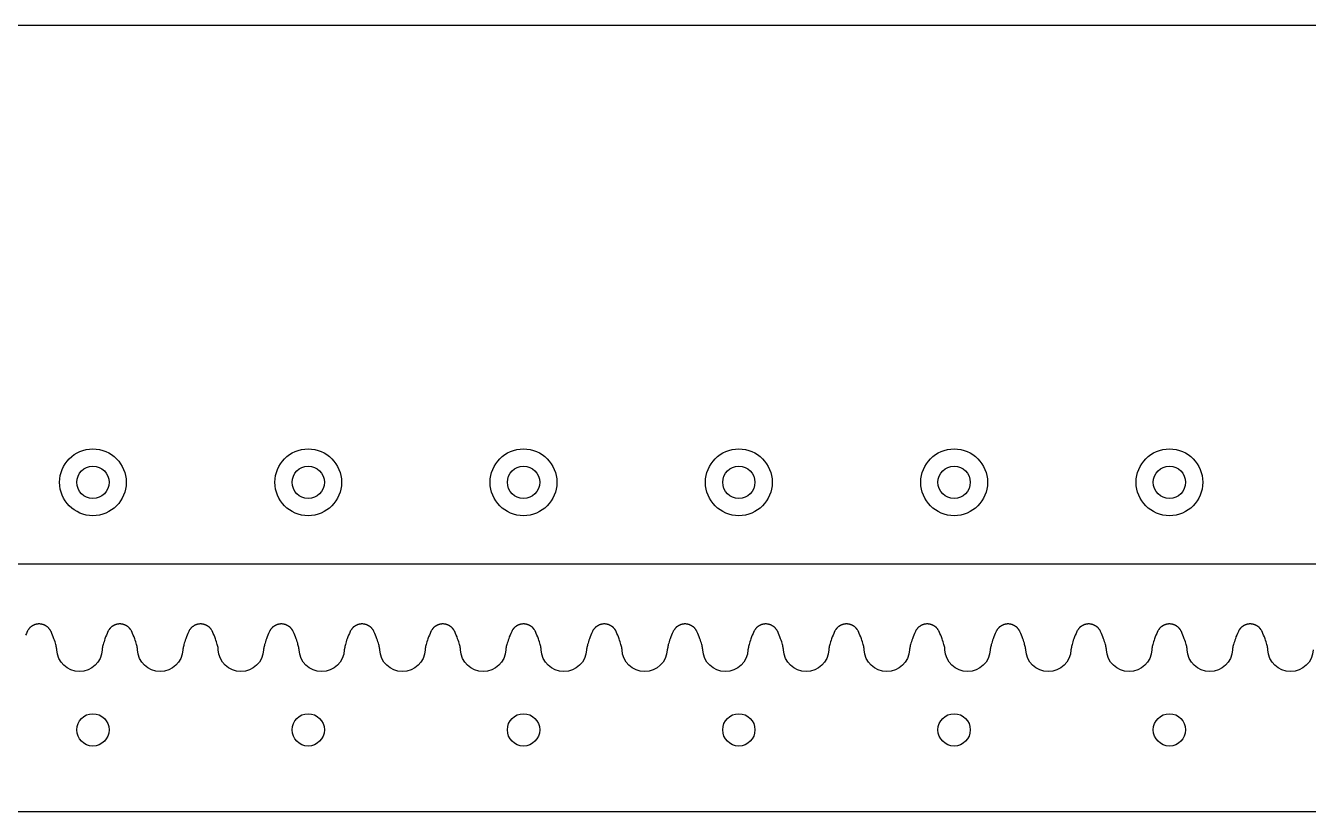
# Model space of a CAD drawing. Extents: x 0 to 903, y -444 to -259.
# Drawn here: x 225.4 to 344.6, y -332 to -259 of the extents above; entities that cross this region are included whole.
import ezdxf

# ---------------------------------------------------------------- set-up
doc = ezdxf.new("R2010")
doc.units = 0
doc.layers.add('FAB', color=7, linetype='CONTINUOUS')

msp = doc.modelspace()

# ---------------------------------------------------------------- linework, layer by layer
at = {"layer": 'FAB'}
msp.add_lwpolyline([(0, -309), (903.3, -309), (903.3, -259), (0, -259)], close=True, dxfattribs=at)
msp.add_lwpolyline([(345, -317, -0.961956), (340.8, -317), (340.8, -316.99), (340.8, -316.98), (340.8, -316.97), (340.8, -316.96), (340.8, -316.94), (340.79, -316.9), (340.78, -316.86), (340.77, -316.77), (340.75, -316.68), (340.73, -316.59), (340.7, -316.5), (340.67, -316.37), (340.63, -316.24), (340.58, -316.1), (340.53, -315.96), (340.47, -315.8), (340.4, -315.63), (340.33, -315.47), (340.26, -315.3), (340.24, -315.26), (340.22, -315.22), (340.2, -315.19), (340.18, -315.15), (340.17, -315.13), (340.15, -315.12), (340.14, -315.1), (340.13, -315.08), (340.12, -315.06), (340.1, -315.05), (340.09, -315.03), (340.08, -315.01), (340.06, -315), (340.05, -314.98), (340.03, -314.96), (340.02, -314.95), (340, -314.93), (339.98, -314.92), (339.97, -314.9), (339.95, -314.89), (339.93, -314.87), (339.92, -314.86), (339.9, -314.85), (339.88, -314.83), (339.86, -314.82), (339.85, -314.81), (339.83, -314.79), (339.81, -314.78), (339.79, -314.77), (339.77, -314.76), (339.75, -314.75), (339.73, -314.74), (339.71, -314.73), (339.69, -314.72), (339.67, -314.71), (339.65, -314.7), (339.63, -314.69), (339.61, -314.68), (339.59, -314.67), (339.57, -314.66), (339.55, -314.66), (339.53, -314.65), (339.51, -314.64), (339.49, -314.64), (339.47, -314.63), (339.45, -314.63), (339.42, -314.62), (339.4, -314.62), (339.38, -314.61), (339.36, -314.61), (339.34, -314.6), (339.32, -314.6), (339.28, -314.6), (339.23, -314.59), (339.19, -314.59), (339.15, -314.59), (339.11, -314.59), (339.07, -314.59), (339.03, -314.6), (338.99, -314.6), (338.96, -314.6), (338.94, -314.61), (338.92, -314.61), (338.9, -314.62), (338.88, -314.62), (338.86, -314.63), (338.84, -314.63), (338.82, -314.64), (338.8, -314.64), (338.77, -314.65), (338.75, -314.66), (338.73, -314.66), (338.71, -314.67), (338.69, -314.68), (338.67, -314.69), (338.65, -314.7), (338.63, -314.71), (338.61, -314.72), (338.59, -314.73), (338.57, -314.74), (338.55, -314.75), (338.53, -314.76), (338.51, -314.77), (338.49, -314.78), (338.48, -314.79), (338.46, -314.81), (338.44, -314.82), (338.42, -314.83), (338.4, -314.85), (338.39, -314.86), (338.37, -314.87), (338.35, -314.89), (338.34, -314.9), (338.32, -314.92), (338.3, -314.93), (338.29, -314.95), (338.27, -314.96), (338.26, -314.98), (338.24, -315), (338.23, -315.01), (338.21, -315.03), (338.2, -315.05), (338.19, -315.06), (338.17, -315.08), (338.16, -315.1), (338.15, -315.12), (338.14, -315.13), (338.13, -315.15), (338.1, -315.19), (338.08, -315.22), (338.06, -315.26), (338.05, -315.3), (337.97, -315.47), (337.9, -315.63), (337.83, -315.8), (337.77, -315.96), (337.72, -316.1), (337.68, -316.24), (337.64, -316.37), (337.6, -316.5), (337.58, -316.59), (337.55, -316.68), (337.54, -316.77), (337.52, -316.86), (337.51, -316.9), (337.51, -316.94), (337.5, -316.96), (337.5, -316.97), (337.5, -316.98), (337.5, -316.99), (337.5, -317, -0.961956), (333.3, -317), (333.3, -316.99), (333.3, -316.98), (333.3, -316.97), (333.3, -316.96), (333.3, -316.94), (333.29, -316.9), (333.28, -316.86), (333.27, -316.77), (333.25, -316.68), (333.23, -316.59), (333.2, -316.5), (333.17, -316.37), (333.13, -316.24), (333.08, -316.1), (333.03, -315.96), (332.97, -315.8), (332.9, -315.63), (332.83, -315.47), (332.76, -315.3), (332.74, -315.26), (332.72, -315.22), (332.7, -315.19), (332.68, -315.15), (332.67, -315.13), (332.65, -315.12), (332.64, -315.1), (332.63, -315.08), (332.62, -315.06), (332.6, -315.05), (332.59, -315.03), (332.58, -315.01), (332.56, -315), (332.55, -314.98), (332.53, -314.96), (332.52, -314.95), (332.5, -314.93), (332.48, -314.92), (332.47, -314.9), (332.45, -314.89), (332.43, -314.87), (332.42, -314.86), (332.4, -314.85), (332.38, -314.83), (332.36, -314.82), (332.35, -314.81), (332.33, -314.79), (332.31, -314.78), (332.29, -314.77), (332.27, -314.76), (332.25, -314.75), (332.23, -314.74), (332.21, -314.73), (332.19, -314.72), (332.17, -314.71), (332.15, -314.7), (332.13, -314.69), (332.11, -314.68), (332.09, -314.67), (332.07, -314.66), (332.05, -314.66), (332.03, -314.65), (332.01, -314.64), (331.99, -314.64), (331.97, -314.63), (331.95, -314.63), (331.92, -314.62), (331.9, -314.62), (331.88, -314.61), (331.86, -314.61), (331.84, -314.6), (331.82, -314.6), (331.78, -314.6), (331.73, -314.59), (331.69, -314.59), (331.65, -314.59), (331.61, -314.59), (331.57, -314.59), (331.53, -314.6), (331.49, -314.6), (331.46, -314.6), (331.44, -314.61), (331.42, -314.61), (331.4, -314.62), (331.38, -314.62), (331.36, -314.63), (331.34, -314.63), (331.32, -314.64), (331.3, -314.64), (331.27, -314.65), (331.25, -314.66), (331.23, -314.66), (331.21, -314.67), (331.19, -314.68), (331.17, -314.69), (331.15, -314.7), (331.13, -314.71), (331.11, -314.72), (331.09, -314.73), (331.07, -314.74), (331.05, -314.75), (331.03, -314.76), (331.01, -314.77), (330.99, -314.78), (330.98, -314.79), (330.96, -314.81), (330.94, -314.82), (330.92, -314.83), (330.9, -314.85), (330.89, -314.86), (330.87, -314.87), (330.85, -314.89), (330.84, -314.9), (330.82, -314.92), (330.8, -314.93), (330.79, -314.95), (330.77, -314.96), (330.76, -314.98), (330.74, -315), (330.73, -315.01), (330.71, -315.03), (330.7, -315.05), (330.69, -315.06), (330.67, -315.08), (330.66, -315.1), (330.65, -315.12), (330.64, -315.13), (330.63, -315.15), (330.6, -315.19), (330.58, -315.22), (330.56, -315.26), (330.55, -315.3), (330.47, -315.47), (330.4, -315.63), (330.33, -315.8), (330.27, -315.96), (330.22, -316.1), (330.18, -316.24), (330.14, -316.37), (330.1, -316.5), (330.08, -316.59), (330.05, -316.68), (330.04, -316.77), (330.02, -316.86), (330.01, -316.9), (330.01, -316.94), (330, -316.96), (330, -316.97), (330, -316.98), (330, -316.99), (330, -317, -0.961956), (325.8, -317), (325.8, -316.99), (325.8, -316.98), (325.8, -316.97), (325.8, -316.96), (325.8, -316.94), (325.79, -316.9), (325.78, -316.86), (325.77, -316.77), (325.75, -316.68), (325.73, -316.59), (325.7, -316.5), (325.67, -316.37), (325.63, -316.24), (325.58, -316.1), (325.53, -315.96), (325.47, -315.8), (325.4, -315.63), (325.33, -315.47), (325.26, -315.3), (325.24, -315.26), (325.22, -315.22), (325.2, -315.19), (325.18, -315.15), (325.17, -315.13), (325.15, -315.12), (325.14, -315.1), (325.13, -315.08), (325.12, -315.06), (325.1, -315.05), (325.09, -315.03), (325.08, -315.01), (325.06, -315), (325.05, -314.98), (325.03, -314.96), (325.02, -314.95), (325, -314.93), (324.98, -314.92), (324.97, -314.9), (324.95, -314.89), (324.93, -314.87), (324.92, -314.86), (324.9, -314.85), (324.88, -314.83), (324.86, -314.82), (324.85, -314.81), (324.83, -314.79), (324.81, -314.78), (324.79, -314.77), (324.77, -314.76), (324.75, -314.75), (324.73, -314.74), (324.71, -314.73), (324.69, -314.72), (324.67, -314.71), (324.65, -314.7), (324.63, -314.69), (324.61, -314.68), (324.59, -314.67), (324.57, -314.66), (324.55, -314.66), (324.53, -314.65), (324.51, -314.64), (324.49, -314.64), (324.47, -314.63), (324.45, -314.63), (324.42, -314.62), (324.4, -314.62), (324.38, -314.61), (324.36, -314.61), (324.34, -314.6), (324.32, -314.6), (324.28, -314.6), (324.23, -314.59), (324.19, -314.59), (324.15, -314.59), (324.11, -314.59), (324.07, -314.59), (324.03, -314.6), (323.99, -314.6), (323.96, -314.6), (323.94, -314.61), (323.92, -314.61), (323.9, -314.62), (323.88, -314.62), (323.86, -314.63), (323.84, -314.63), (323.82, -314.64), (323.8, -314.64), (323.77, -314.65), (323.75, -314.66), (323.73, -314.66), (323.71, -314.67), (323.69, -314.68), (323.67, -314.69), (323.65, -314.7), (323.63, -314.71), (323.61, -314.72), (323.59, -314.73), (323.57, -314.74), (323.55, -314.75), (323.53, -314.76), (323.51, -314.77), (323.49, -314.78), (323.48, -314.79), (323.46, -314.81), (323.44, -314.82), (323.42, -314.83), (323.4, -314.85), (323.39, -314.86), (323.37, -314.87), (323.35, -314.89), (323.34, -314.9), (323.32, -314.92), (323.3, -314.93), (323.29, -314.95), (323.27, -314.96), (323.26, -314.98), (323.24, -315), (323.23, -315.01), (323.21, -315.03), (323.2, -315.05), (323.19, -315.06), (323.17, -315.08), (323.16, -315.1), (323.15, -315.12), (323.14, -315.13), (323.13, -315.15), (323.1, -315.19), (323.08, -315.22), (323.06, -315.26), (323.05, -315.3), (322.97, -315.47), (322.9, -315.63), (322.83, -315.8), (322.77, -315.96), (322.72, -316.1), (322.68, -316.24), (322.64, -316.37), (322.6, -316.5), (322.58, -316.59), (322.55, -316.68), (322.54, -316.77), (322.52, -316.86), (322.51, -316.9), (322.51, -316.94), (322.5, -316.96), (322.5, -316.97), (322.5, -316.98), (322.5, -316.99), (322.5, -317, -0.961956), (318.3, -317), (318.3, -316.99), (318.3, -316.98), (318.3, -316.97), (318.3, -316.96), (318.3, -316.94), (318.29, -316.9), (318.28, -316.86), (318.27, -316.77), (318.25, -316.68), (318.23, -316.59), (318.2, -316.5), (318.17, -316.37), (318.13, -316.24), (318.08, -316.1), (318.03, -315.96), (317.97, -315.8), (317.9, -315.63), (317.83, -315.47), (317.76, -315.3), (317.74, -315.26), (317.72, -315.22), (317.7, -315.19), (317.68, -315.15), (317.67, -315.13), (317.65, -315.12), (317.64, -315.1), (317.63, -315.08), (317.62, -315.06), (317.6, -315.05), (317.59, -315.03), (317.58, -315.01), (317.56, -315), (317.55, -314.98), (317.53, -314.96), (317.52, -314.95), (317.5, -314.93), (317.48, -314.92), (317.47, -314.9), (317.45, -314.89), (317.43, -314.87), (317.42, -314.86), (317.4, -314.85), (317.38, -314.83), (317.36, -314.82), (317.35, -314.81), (317.33, -314.79), (317.31, -314.78), (317.29, -314.77), (317.27, -314.76), (317.25, -314.75), (317.23, -314.74), (317.21, -314.73), (317.19, -314.72), (317.17, -314.71), (317.15, -314.7), (317.13, -314.69), (317.11, -314.68), (317.09, -314.67), (317.07, -314.66), (317.05, -314.66), (317.03, -314.65), (317.01, -314.64), (316.99, -314.64), (316.97, -314.63), (316.95, -314.63), (316.92, -314.62), (316.9, -314.62), (316.88, -314.61), (316.86, -314.61), (316.84, -314.6), (316.82, -314.6), (316.78, -314.6), (316.73, -314.59), (316.69, -314.59), (316.65, -314.59), (316.61, -314.59), (316.57, -314.59), (316.53, -314.6), (316.49, -314.6), (316.46, -314.6), (316.44, -314.61), (316.42, -314.61), (316.4, -314.62), (316.38, -314.62), (316.36, -314.63), (316.34, -314.63), (316.32, -314.64), (316.3, -314.64), (316.27, -314.65), (316.25, -314.66), (316.23, -314.66), (316.21, -314.67), (316.19, -314.68), (316.17, -314.69), (316.15, -314.7), (316.13, -314.71), (316.11, -314.72), (316.09, -314.73), (316.07, -314.74), (316.05, -314.75), (316.03, -314.76), (316.01, -314.77), (315.99, -314.78), (315.98, -314.79), (315.96, -314.81), (315.94, -314.82), (315.92, -314.83), (315.9, -314.85), (315.89, -314.86), (315.87, -314.87), (315.85, -314.89), (315.84, -314.9), (315.82, -314.92), (315.8, -314.93), (315.79, -314.95), (315.77, -314.96), (315.76, -314.98), (315.74, -315), (315.73, -315.01), (315.71, -315.03), (315.7, -315.05), (315.69, -315.06), (315.67, -315.08), (315.66, -315.1), (315.65, -315.12), (315.64, -315.13), (315.63, -315.15), (315.6, -315.19), (315.58, -315.22), (315.56, -315.26), (315.55, -315.3), (315.47, -315.47), (315.4, -315.63), (315.33, -315.8), (315.27, -315.96), (315.22, -316.1), (315.18, -316.24), (315.14, -316.37), (315.1, -316.5), (315.08, -316.59), (315.05, -316.68), (315.04, -316.77), (315.02, -316.86), (315.01, -316.9), (315.01, -316.94), (315, -316.96), (315, -316.97), (315, -316.98), (315, -316.99), (315, -317, -0.961956), (310.8, -317), (310.8, -316.99), (310.8, -316.98), (310.8, -316.97), (310.8, -316.96), (310.8, -316.94), (310.79, -316.9), (310.78, -316.86), (310.77, -316.77), (310.75, -316.68), (310.73, -316.59), (310.7, -316.5), (310.67, -316.37), (310.63, -316.24), (310.58, -316.1), (310.53, -315.96), (310.47, -315.8), (310.4, -315.63), (310.33, -315.47), (310.26, -315.3), (310.24, -315.26), (310.22, -315.22), (310.2, -315.19), (310.18, -315.15), (310.17, -315.13), (310.15, -315.12), (310.14, -315.1), (310.13, -315.08), (310.12, -315.06), (310.1, -315.05), (310.09, -315.03), (310.08, -315.01), (310.06, -315), (310.05, -314.98), (310.03, -314.96), (310.02, -314.95), (310, -314.93), (309.98, -314.92), (309.97, -314.9), (309.95, -314.89), (309.93, -314.87), (309.92, -314.86), (309.9, -314.85), (309.88, -314.83), (309.86, -314.82), (309.85, -314.81), (309.83, -314.79), (309.81, -314.78), (309.79, -314.77), (309.77, -314.76), (309.75, -314.75), (309.73, -314.74), (309.71, -314.73), (309.69, -314.72), (309.67, -314.71), (309.65, -314.7), (309.63, -314.69), (309.61, -314.68), (309.59, -314.67), (309.57, -314.66), (309.55, -314.66), (309.53, -314.65), (309.51, -314.64), (309.49, -314.64), (309.47, -314.63), (309.45, -314.63), (309.42, -314.62), (309.4, -314.62), (309.38, -314.61), (309.36, -314.61), (309.34, -314.6), (309.32, -314.6), (309.28, -314.6), (309.23, -314.59), (309.19, -314.59), (309.15, -314.59), (309.11, -314.59), (309.07, -314.59), (309.03, -314.6), (308.99, -314.6), (308.96, -314.6), (308.94, -314.61), (308.92, -314.61), (308.9, -314.62), (308.88, -314.62), (308.86, -314.63), (308.84, -314.63), (308.82, -314.64), (308.8, -314.64), (308.77, -314.65), (308.75, -314.66), (308.73, -314.66), (308.71, -314.67), (308.69, -314.68), (308.67, -314.69), (308.65, -314.7), (308.63, -314.71), (308.61, -314.72), (308.59, -314.73), (308.57, -314.74), (308.55, -314.75), (308.53, -314.76), (308.51, -314.77), (308.49, -314.78), (308.48, -314.79), (308.46, -314.81), (308.44, -314.82), (308.42, -314.83), (308.4, -314.85), (308.39, -314.86), (308.37, -314.87), (308.35, -314.89), (308.34, -314.9), (308.32, -314.92), (308.3, -314.93), (308.29, -314.95), (308.27, -314.96), (308.26, -314.98), (308.24, -315), (308.23, -315.01), (308.21, -315.03), (308.2, -315.05), (308.19, -315.06), (308.17, -315.08), (308.16, -315.1), (308.15, -315.12), (308.14, -315.13), (308.13, -315.15), (308.1, -315.19), (308.08, -315.22), (308.06, -315.26), (308.05, -315.3), (307.97, -315.47), (307.9, -315.63), (307.83, -315.8), (307.77, -315.96), (307.72, -316.1), (307.68, -316.24), (307.64, -316.37), (307.6, -316.5), (307.58, -316.59), (307.55, -316.68), (307.54, -316.77), (307.52, -316.86), (307.51, -316.9), (307.51, -316.94), (307.5, -316.96), (307.5, -316.97), (307.5, -316.98), (307.5, -316.99), (307.5, -317, -0.961956), (303.3, -317), (303.3, -316.99), (303.3, -316.98), (303.3, -316.97), (303.3, -316.96), (303.3, -316.94), (303.29, -316.9), (303.28, -316.86), (303.27, -316.77), (303.25, -316.68), (303.23, -316.59), (303.2, -316.5), (303.17, -316.37), (303.13, -316.24), (303.08, -316.1), (303.03, -315.96), (302.97, -315.8), (302.9, -315.63), (302.83, -315.47), (302.76, -315.3), (302.74, -315.26), (302.72, -315.22), (302.7, -315.19), (302.68, -315.15), (302.67, -315.13), (302.65, -315.12), (302.64, -315.1), (302.63, -315.08), (302.62, -315.06), (302.6, -315.05), (302.59, -315.03), (302.58, -315.01), (302.56, -315), (302.55, -314.98), (302.53, -314.96), (302.52, -314.95), (302.5, -314.93), (302.48, -314.92), (302.47, -314.9), (302.45, -314.89), (302.43, -314.87), (302.42, -314.86), (302.4, -314.85), (302.38, -314.83), (302.36, -314.82), (302.35, -314.81), (302.33, -314.79), (302.31, -314.78), (302.29, -314.77), (302.27, -314.76), (302.25, -314.75), (302.23, -314.74), (302.21, -314.73), (302.19, -314.72), (302.17, -314.71), (302.15, -314.7), (302.13, -314.69), (302.11, -314.68), (302.09, -314.67), (302.07, -314.66), (302.05, -314.66), (302.03, -314.65), (302.01, -314.64), (301.99, -314.64), (301.97, -314.63), (301.95, -314.63), (301.92, -314.62), (301.9, -314.62), (301.88, -314.61), (301.86, -314.61), (301.84, -314.6), (301.82, -314.6), (301.78, -314.6), (301.73, -314.59), (301.69, -314.59), (301.65, -314.59), (301.61, -314.59), (301.57, -314.59), (301.53, -314.6), (301.48, -314.6), (301.46, -314.6), (301.44, -314.61), (301.42, -314.61), (301.4, -314.62), (301.38, -314.62), (301.36, -314.63), (301.34, -314.63), (301.32, -314.64), (301.3, -314.64), (301.27, -314.65), (301.25, -314.66), (301.23, -314.66), (301.21, -314.67), (301.19, -314.68), (301.17, -314.69), (301.15, -314.7), (301.13, -314.71), (301.11, -314.72), (301.09, -314.73), (301.07, -314.74), (301.05, -314.75), (301.03, -314.76), (301.01, -314.77), (300.99, -314.78), (300.98, -314.79), (300.96, -314.81), (300.94, -314.82), (300.92, -314.83), (300.9, -314.85), (300.89, -314.86), (300.87, -314.87), (300.85, -314.89), (300.84, -314.9), (300.82, -314.92), (300.8, -314.93), (300.79, -314.95), (300.77, -314.96), (300.76, -314.98), (300.74, -315), (300.73, -315.01), (300.71, -315.03), (300.7, -315.05), (300.69, -315.06), (300.67, -315.08), (300.66, -315.1), (300.65, -315.12), (300.64, -315.13), (300.63, -315.15), (300.6, -315.19), (300.58, -315.22), (300.56, -315.26), (300.55, -315.3), (300.47, -315.47), (300.4, -315.63), (300.33, -315.8), (300.27, -315.96), (300.22, -316.1), (300.18, -316.24), (300.14, -316.37), (300.1, -316.5), (300.08, -316.59), (300.05, -316.68), (300.04, -316.77), (300.02, -316.86), (300.01, -316.9), (300.01, -316.94), (300, -316.96), (300, -316.97), (300, -316.98), (300, -316.99), (300, -317, -0.961956), (295.8, -317), (295.8, -316.99), (295.8, -316.98), (295.8, -316.97), (295.8, -316.96), (295.8, -316.94), (295.79, -316.9), (295.78, -316.86), (295.77, -316.77), (295.75, -316.68), (295.73, -316.59), (295.7, -316.5), (295.67, -316.37), (295.63, -316.24), (295.58, -316.1), (295.53, -315.96), (295.47, -315.8), (295.4, -315.63), (295.33, -315.47), (295.26, -315.3), (295.24, -315.26), (295.22, -315.22), (295.2, -315.19), (295.18, -315.15), (295.17, -315.13), (295.15, -315.12), (295.14, -315.1), (295.13, -315.08), (295.12, -315.06), (295.1, -315.05), (295.09, -315.03), (295.08, -315.01), (295.06, -315), (295.05, -314.98), (295.03, -314.96), (295.02, -314.95), (295, -314.93), (294.98, -314.92), (294.97, -314.9), (294.95, -314.89), (294.93, -314.87), (294.92, -314.86), (294.9, -314.85), (294.88, -314.83), (294.86, -314.82), (294.85, -314.81), (294.83, -314.79), (294.81, -314.78), (294.79, -314.77), (294.77, -314.76), (294.75, -314.75), (294.73, -314.74), (294.71, -314.73), (294.69, -314.72), (294.67, -314.71), (294.65, -314.7), (294.63, -314.69), (294.61, -314.68), (294.59, -314.67), (294.57, -314.66), (294.55, -314.66), (294.53, -314.65), (294.51, -314.64), (294.49, -314.64), (294.47, -314.63), (294.45, -314.63), (294.42, -314.62), (294.4, -314.62), (294.38, -314.61), (294.36, -314.61), (294.34, -314.6), (294.32, -314.6), (294.28, -314.6), (294.23, -314.59), (294.19, -314.59), (294.15, -314.59), (294.11, -314.59), (294.07, -314.59), (294.03, -314.6), (293.98, -314.6), (293.96, -314.6), (293.94, -314.61), (293.92, -314.61), (293.9, -314.62), (293.88, -314.62), (293.86, -314.63), (293.84, -314.63), (293.82, -314.64), (293.8, -314.64), (293.77, -314.65), (293.75, -314.66), (293.73, -314.66), (293.71, -314.67), (293.69, -314.68), (293.67, -314.69), (293.65, -314.7), (293.63, -314.71), (293.61, -314.72), (293.59, -314.73), (293.57, -314.74), (293.55, -314.75), (293.53, -314.76), (293.51, -314.77), (293.49, -314.78), (293.48, -314.79), (293.46, -314.81), (293.44, -314.82), (293.42, -314.83), (293.4, -314.85), (293.39, -314.86), (293.37, -314.87), (293.35, -314.89), (293.34, -314.9), (293.32, -314.92), (293.3, -314.93), (293.29, -314.95), (293.27, -314.96), (293.26, -314.98), (293.24, -315), (293.23, -315.01), (293.21, -315.03), (293.2, -315.05), (293.19, -315.06), (293.17, -315.08), (293.16, -315.1), (293.15, -315.12), (293.14, -315.13), (293.13, -315.15), (293.1, -315.19), (293.08, -315.22), (293.06, -315.26), (293.05, -315.3), (292.97, -315.47), (292.9, -315.63), (292.83, -315.8), (292.77, -315.96), (292.72, -316.1), (292.68, -316.24), (292.64, -316.37), (292.6, -316.5), (292.58, -316.59), (292.55, -316.68), (292.54, -316.77), (292.52, -316.86), (292.51, -316.9), (292.51, -316.94), (292.5, -316.96), (292.5, -316.97), (292.5, -316.98), (292.5, -316.99), (292.5, -317, -0.961956), (288.3, -317), (288.3, -316.99), (288.3, -316.98), (288.3, -316.97), (288.3, -316.96), (288.3, -316.94), (288.29, -316.9), (288.28, -316.86), (288.27, -316.77), (288.25, -316.68), (288.23, -316.59), (288.2, -316.5), (288.17, -316.37), (288.13, -316.24), (288.08, -316.1), (288.03, -315.96), (287.97, -315.8), (287.9, -315.63), (287.83, -315.47), (287.76, -315.3), (287.74, -315.26), (287.72, -315.22), (287.7, -315.19), (287.68, -315.15), (287.67, -315.13), (287.65, -315.12), (287.64, -315.1), (287.63, -315.08), (287.62, -315.06), (287.6, -315.05), (287.59, -315.03), (287.58, -315.01), (287.56, -315), (287.55, -314.98), (287.53, -314.96), (287.52, -314.95), (287.5, -314.93), (287.48, -314.92), (287.47, -314.9), (287.45, -314.89), (287.43, -314.87), (287.42, -314.86), (287.4, -314.85), (287.38, -314.83), (287.36, -314.82), (287.35, -314.81), (287.33, -314.79), (287.31, -314.78), (287.29, -314.77), (287.27, -314.76), (287.25, -314.75), (287.23, -314.74), (287.21, -314.73), (287.19, -314.72), (287.17, -314.71), (287.15, -314.7), (287.13, -314.69), (287.11, -314.68), (287.09, -314.67), (287.07, -314.66), (287.05, -314.66), (287.03, -314.65), (287.01, -314.64), (286.99, -314.64), (286.97, -314.63), (286.95, -314.63), (286.92, -314.62), (286.9, -314.62), (286.88, -314.61), (286.86, -314.61), (286.84, -314.6), (286.82, -314.6), (286.78, -314.6), (286.73, -314.59), (286.69, -314.59), (286.65, -314.59), (286.61, -314.59), (286.57, -314.59), (286.53, -314.6), (286.48, -314.6), (286.46, -314.6), (286.44, -314.61), (286.42, -314.61), (286.4, -314.62), (286.38, -314.62), (286.36, -314.63), (286.34, -314.63), (286.32, -314.64), (286.3, -314.64), (286.27, -314.65), (286.25, -314.66), (286.23, -314.66), (286.21, -314.67), (286.19, -314.68), (286.17, -314.69), (286.15, -314.7), (286.13, -314.71), (286.11, -314.72), (286.09, -314.73), (286.07, -314.74), (286.05, -314.75), (286.03, -314.76), (286.01, -314.77), (285.99, -314.78), (285.98, -314.79), (285.96, -314.81), (285.94, -314.82), (285.92, -314.83), (285.9, -314.85), (285.89, -314.86), (285.87, -314.87), (285.85, -314.89), (285.84, -314.9), (285.82, -314.92), (285.8, -314.93), (285.79, -314.95), (285.77, -314.96), (285.76, -314.98), (285.74, -315), (285.73, -315.01), (285.71, -315.03), (285.7, -315.05), (285.69, -315.06), (285.67, -315.08), (285.66, -315.1), (285.65, -315.12), (285.64, -315.13), (285.63, -315.15), (285.6, -315.19), (285.58, -315.22), (285.56, -315.26), (285.55, -315.3), (285.47, -315.47), (285.4, -315.63), (285.33, -315.8), (285.27, -315.96), (285.22, -316.1), (285.18, -316.24), (285.14, -316.37), (285.1, -316.5), (285.08, -316.59), (285.05, -316.68), (285.04, -316.77), (285.02, -316.86), (285.01, -316.9), (285.01, -316.94), (285, -316.96), (285, -316.97), (285, -316.98), (285, -316.99), (285, -317, -0.961956), (280.8, -317), (280.8, -316.99), (280.8, -316.98), (280.8, -316.97), (280.8, -316.96), (280.8, -316.94), (280.79, -316.9), (280.78, -316.86), (280.77, -316.77), (280.75, -316.68), (280.73, -316.59), (280.7, -316.5), (280.67, -316.37), (280.63, -316.24), (280.58, -316.1), (280.53, -315.96), (280.47, -315.8), (280.4, -315.63), (280.33, -315.47), (280.26, -315.3), (280.24, -315.26), (280.22, -315.22), (280.2, -315.19), (280.18, -315.15), (280.17, -315.13), (280.15, -315.12), (280.14, -315.1), (280.13, -315.08), (280.12, -315.06), (280.1, -315.05), (280.09, -315.03), (280.08, -315.01), (280.06, -315), (280.05, -314.98), (280.03, -314.96), (280.02, -314.95), (280, -314.93), (279.98, -314.92), (279.97, -314.9), (279.95, -314.89), (279.93, -314.87), (279.92, -314.86), (279.9, -314.85), (279.88, -314.83), (279.86, -314.82), (279.85, -314.81), (279.83, -314.79), (279.81, -314.78), (279.79, -314.77), (279.77, -314.76), (279.75, -314.75), (279.73, -314.74), (279.71, -314.73), (279.69, -314.72), (279.67, -314.71), (279.65, -314.7), (279.63, -314.69), (279.61, -314.68), (279.59, -314.67), (279.57, -314.66), (279.55, -314.66), (279.53, -314.65), (279.51, -314.64), (279.49, -314.64), (279.47, -314.63), (279.45, -314.63), (279.42, -314.62), (279.4, -314.62), (279.38, -314.61), (279.36, -314.61), (279.34, -314.6), (279.32, -314.6), (279.28, -314.6), (279.23, -314.59), (279.19, -314.59), (279.15, -314.59), (279.11, -314.59), (279.07, -314.59), (279.03, -314.6), (278.98, -314.6), (278.96, -314.6), (278.94, -314.61), (278.92, -314.61), (278.9, -314.62), (278.88, -314.62), (278.86, -314.63), (278.84, -314.63), (278.82, -314.64), (278.8, -314.64), (278.77, -314.65), (278.75, -314.66), (278.73, -314.66), (278.71, -314.67), (278.69, -314.68), (278.67, -314.69), (278.65, -314.7), (278.63, -314.71), (278.61, -314.72), (278.59, -314.73), (278.57, -314.74), (278.55, -314.75), (278.53, -314.76), (278.51, -314.77), (278.49, -314.78), (278.48, -314.79), (278.46, -314.81), (278.44, -314.82), (278.42, -314.83), (278.4, -314.85), (278.39, -314.86), (278.37, -314.87), (278.35, -314.89), (278.34, -314.9), (278.32, -314.92), (278.3, -314.93), (278.29, -314.95), (278.27, -314.96), (278.26, -314.98), (278.24, -315), (278.23, -315.01), (278.21, -315.03), (278.2, -315.05), (278.19, -315.06), (278.17, -315.08), (278.16, -315.1), (278.15, -315.12), (278.14, -315.13), (278.13, -315.15), (278.1, -315.19), (278.08, -315.22), (278.06, -315.26), (278.05, -315.3), (277.97, -315.47), (277.9, -315.63), (277.83, -315.8), (277.77, -315.96), (277.72, -316.1), (277.68, -316.24), (277.64, -316.37), (277.6, -316.5), (277.58, -316.59), (277.55, -316.68), (277.54, -316.77), (277.52, -316.86), (277.51, -316.9), (277.51, -316.94), (277.5, -316.96), (277.5, -316.97), (277.5, -316.98), (277.5, -316.99), (277.5, -317, -0.961956), (273.3, -317), (273.3, -316.99), (273.3, -316.98), (273.3, -316.97), (273.3, -316.96), (273.3, -316.94), (273.29, -316.9), (273.28, -316.86), (273.27, -316.77), (273.25, -316.68), (273.23, -316.59), (273.2, -316.5), (273.17, -316.37), (273.13, -316.24), (273.08, -316.1), (273.03, -315.96), (272.97, -315.8), (272.9, -315.63), (272.83, -315.47), (272.76, -315.3), (272.74, -315.26), (272.72, -315.22), (272.7, -315.19), (272.68, -315.15), (272.67, -315.13), (272.65, -315.12), (272.64, -315.1), (272.63, -315.08), (272.62, -315.06), (272.6, -315.05), (272.59, -315.03), (272.58, -315.01), (272.56, -315), (272.55, -314.98), (272.53, -314.96), (272.52, -314.95), (272.5, -314.93), (272.48, -314.92), (272.47, -314.9), (272.45, -314.89), (272.43, -314.87), (272.42, -314.86), (272.4, -314.85), (272.38, -314.83), (272.36, -314.82), (272.35, -314.81), (272.33, -314.79), (272.31, -314.78), (272.29, -314.77), (272.27, -314.76), (272.25, -314.75), (272.23, -314.74), (272.21, -314.73), (272.19, -314.72), (272.17, -314.71), (272.15, -314.7), (272.13, -314.69), (272.11, -314.68), (272.09, -314.67), (272.07, -314.66), (272.05, -314.66), (272.03, -314.65), (272.01, -314.64), (271.99, -314.64), (271.97, -314.63), (271.95, -314.63), (271.92, -314.62), (271.9, -314.62), (271.88, -314.61), (271.86, -314.61), (271.84, -314.6), (271.82, -314.6), (271.78, -314.6), (271.73, -314.59), (271.69, -314.59), (271.65, -314.59), (271.61, -314.59), (271.57, -314.59), (271.53, -314.6), (271.48, -314.6), (271.46, -314.6), (271.44, -314.61), (271.42, -314.61), (271.4, -314.62), (271.38, -314.62), (271.36, -314.63), (271.34, -314.63), (271.32, -314.64), (271.3, -314.64), (271.27, -314.65), (271.25, -314.66), (271.23, -314.66), (271.21, -314.67), (271.19, -314.68), (271.17, -314.69), (271.15, -314.7), (271.13, -314.71), (271.11, -314.72), (271.09, -314.73), (271.07, -314.74), (271.05, -314.75), (271.03, -314.76), (271.01, -314.77), (270.99, -314.78), (270.98, -314.79), (270.96, -314.81), (270.94, -314.82), (270.92, -314.83), (270.9, -314.85), (270.89, -314.86), (270.87, -314.87), (270.85, -314.89), (270.84, -314.9), (270.82, -314.92), (270.8, -314.93), (270.79, -314.95), (270.77, -314.96), (270.76, -314.98), (270.74, -315), (270.73, -315.01), (270.71, -315.03), (270.7, -315.05), (270.69, -315.06), (270.67, -315.08), (270.66, -315.1), (270.65, -315.12), (270.64, -315.13), (270.63, -315.15), (270.6, -315.19), (270.58, -315.22), (270.56, -315.26), (270.55, -315.3), (270.47, -315.47), (270.4, -315.63), (270.33, -315.8), (270.27, -315.96), (270.22, -316.1), (270.18, -316.24), (270.14, -316.37), (270.1, -316.5), (270.08, -316.59), (270.05, -316.68), (270.04, -316.77), (270.02, -316.86), (270.01, -316.9), (270.01, -316.94), (270, -316.96), (270, -316.97), (270, -316.98), (270, -316.99), (270, -317, -0.961956), (265.8, -317), (265.8, -316.99), (265.8, -316.98), (265.8, -316.97), (265.8, -316.96), (265.8, -316.94), (265.79, -316.9), (265.78, -316.86), (265.77, -316.77), (265.75, -316.68), (265.73, -316.59), (265.7, -316.5), (265.67, -316.37), (265.63, -316.24), (265.58, -316.1), (265.53, -315.96), (265.47, -315.8), (265.4, -315.63), (265.33, -315.47), (265.26, -315.3), (265.24, -315.26), (265.22, -315.22), (265.2, -315.19), (265.18, -315.15), (265.17, -315.13), (265.15, -315.12), (265.14, -315.1), (265.13, -315.08), (265.12, -315.06), (265.1, -315.05), (265.09, -315.03), (265.08, -315.01), (265.06, -315), (265.05, -314.98), (265.03, -314.96), (265.02, -314.95), (265, -314.93), (264.98, -314.92), (264.97, -314.9), (264.95, -314.89), (264.93, -314.87), (264.92, -314.86), (264.9, -314.85), (264.88, -314.83), (264.86, -314.82), (264.85, -314.81), (264.83, -314.79), (264.81, -314.78), (264.79, -314.77), (264.77, -314.76), (264.75, -314.75), (264.73, -314.74), (264.71, -314.73), (264.69, -314.72), (264.67, -314.71), (264.65, -314.7), (264.63, -314.69), (264.61, -314.68), (264.59, -314.67), (264.57, -314.66), (264.55, -314.66), (264.53, -314.65), (264.51, -314.64), (264.49, -314.64), (264.47, -314.63), (264.45, -314.63), (264.42, -314.62), (264.4, -314.62), (264.38, -314.61), (264.36, -314.61), (264.34, -314.6), (264.32, -314.6), (264.28, -314.6), (264.23, -314.59), (264.19, -314.59), (264.15, -314.59), (264.11, -314.59), (264.07, -314.59), (264.03, -314.6), (263.98, -314.6), (263.96, -314.6), (263.94, -314.61), (263.92, -314.61), (263.9, -314.62), (263.88, -314.62), (263.86, -314.63), (263.84, -314.63), (263.82, -314.64), (263.8, -314.64), (263.77, -314.65), (263.75, -314.66), (263.73, -314.66), (263.71, -314.67), (263.69, -314.68), (263.67, -314.69), (263.65, -314.7), (263.63, -314.71), (263.61, -314.72), (263.59, -314.73), (263.57, -314.74), (263.55, -314.75), (263.53, -314.76), (263.51, -314.77), (263.49, -314.78), (263.48, -314.79), (263.46, -314.81), (263.44, -314.82), (263.42, -314.83), (263.4, -314.85), (263.39, -314.86), (263.37, -314.87), (263.35, -314.89), (263.34, -314.9), (263.32, -314.92), (263.3, -314.93), (263.29, -314.95), (263.27, -314.96), (263.26, -314.98), (263.24, -315), (263.23, -315.01), (263.21, -315.03), (263.2, -315.05), (263.19, -315.06), (263.17, -315.08), (263.16, -315.1), (263.15, -315.12), (263.14, -315.13), (263.13, -315.15), (263.1, -315.19), (263.08, -315.22), (263.06, -315.26), (263.05, -315.3), (262.97, -315.47), (262.9, -315.63), (262.83, -315.8), (262.77, -315.96), (262.72, -316.1), (262.68, -316.24), (262.64, -316.37), (262.6, -316.5), (262.58, -316.59), (262.55, -316.68), (262.54, -316.77), (262.52, -316.86), (262.51, -316.9), (262.51, -316.94), (262.5, -316.96), (262.5, -316.97), (262.5, -316.98), (262.5, -316.99), (262.5, -317, -0.961956), (258.3, -317), (258.3, -316.99), (258.3, -316.98), (258.3, -316.97), (258.3, -316.96), (258.3, -316.94), (258.29, -316.9), (258.28, -316.86), (258.27, -316.77), (258.25, -316.68), (258.23, -316.59), (258.2, -316.5), (258.17, -316.37), (258.13, -316.24), (258.08, -316.1), (258.03, -315.96), (257.97, -315.8), (257.9, -315.63), (257.83, -315.47), (257.76, -315.3), (257.74, -315.26), (257.72, -315.22), (257.7, -315.19), (257.68, -315.15), (257.67, -315.13), (257.65, -315.12), (257.64, -315.1), (257.63, -315.08), (257.62, -315.06), (257.6, -315.05), (257.59, -315.03), (257.58, -315.01), (257.56, -315), (257.55, -314.98), (257.53, -314.96), (257.52, -314.95), (257.5, -314.93), (257.48, -314.92), (257.47, -314.9), (257.45, -314.89), (257.43, -314.87), (257.42, -314.86), (257.4, -314.85), (257.38, -314.83), (257.36, -314.82), (257.35, -314.81), (257.33, -314.79), (257.31, -314.78), (257.29, -314.77), (257.27, -314.76), (257.25, -314.75), (257.23, -314.74), (257.21, -314.73), (257.19, -314.72), (257.17, -314.71), (257.15, -314.7), (257.13, -314.69), (257.11, -314.68), (257.09, -314.67), (257.07, -314.66), (257.05, -314.66), (257.03, -314.65), (257.01, -314.64), (256.99, -314.64), (256.97, -314.63), (256.95, -314.63), (256.92, -314.62), (256.9, -314.62), (256.88, -314.61), (256.86, -314.61), (256.84, -314.6), (256.82, -314.6), (256.78, -314.6), (256.73, -314.59), (256.69, -314.59), (256.65, -314.59), (256.61, -314.59), (256.57, -314.59), (256.53, -314.6), (256.48, -314.6), (256.46, -314.6), (256.44, -314.61), (256.42, -314.61), (256.4, -314.62), (256.38, -314.62), (256.36, -314.63), (256.34, -314.63), (256.32, -314.64), (256.3, -314.64), (256.27, -314.65), (256.25, -314.66), (256.23, -314.66), (256.21, -314.67), (256.19, -314.68), (256.17, -314.69), (256.15, -314.7), (256.13, -314.71), (256.11, -314.72), (256.09, -314.73), (256.07, -314.74), (256.05, -314.75), (256.03, -314.76), (256.01, -314.77), (255.99, -314.78), (255.98, -314.79), (255.96, -314.81), (255.94, -314.82), (255.92, -314.83), (255.9, -314.85), (255.89, -314.86), (255.87, -314.87), (255.85, -314.89), (255.84, -314.9), (255.82, -314.92), (255.8, -314.93), (255.79, -314.95), (255.77, -314.96), (255.76, -314.98), (255.74, -315), (255.73, -315.01), (255.71, -315.03), (255.7, -315.05), (255.69, -315.06), (255.67, -315.08), (255.66, -315.1), (255.65, -315.12), (255.64, -315.13), (255.63, -315.15), (255.6, -315.19), (255.58, -315.22), (255.56, -315.26), (255.55, -315.3), (255.47, -315.47), (255.4, -315.63), (255.33, -315.8), (255.27, -315.96), (255.22, -316.1), (255.18, -316.24), (255.14, -316.37), (255.1, -316.5), (255.08, -316.59), (255.05, -316.68), (255.04, -316.77), (255.02, -316.86), (255.01, -316.9), (255.01, -316.94), (255, -316.96), (255, -316.97), (255, -316.98), (255, -316.99), (255, -317, -0.961956), (250.8, -317), (250.8, -316.99), (250.8, -316.98), (250.8, -316.97), (250.8, -316.96), (250.8, -316.94), (250.79, -316.9), (250.78, -316.86), (250.77, -316.77), (250.75, -316.68), (250.73, -316.59), (250.7, -316.5), (250.67, -316.37), (250.63, -316.24), (250.58, -316.1), (250.53, -315.96), (250.47, -315.8), (250.4, -315.63), (250.33, -315.47), (250.26, -315.3), (250.24, -315.26), (250.22, -315.22), (250.2, -315.19), (250.18, -315.15), (250.17, -315.13), (250.15, -315.12), (250.14, -315.1), (250.13, -315.08), (250.12, -315.06), (250.1, -315.05), (250.09, -315.03), (250.08, -315.01), (250.06, -315), (250.05, -314.98), (250.03, -314.96), (250.02, -314.95), (250, -314.93), (249.98, -314.92), (249.97, -314.9), (249.95, -314.89), (249.93, -314.87), (249.92, -314.86), (249.9, -314.85), (249.88, -314.83), (249.86, -314.82), (249.85, -314.81), (249.83, -314.79), (249.81, -314.78), (249.79, -314.77), (249.77, -314.76), (249.75, -314.75), (249.73, -314.74), (249.71, -314.73), (249.69, -314.72), (249.67, -314.71), (249.65, -314.7), (249.63, -314.69), (249.61, -314.68), (249.59, -314.67), (249.57, -314.66), (249.55, -314.66), (249.53, -314.65), (249.51, -314.64), (249.49, -314.64), (249.47, -314.63), (249.45, -314.63), (249.42, -314.62), (249.4, -314.62), (249.38, -314.61), (249.36, -314.61), (249.34, -314.6), (249.32, -314.6), (249.28, -314.6), (249.23, -314.59), (249.19, -314.59), (249.15, -314.59), (249.11, -314.59), (249.07, -314.59), (249.03, -314.6), (248.98, -314.6), (248.96, -314.6), (248.94, -314.61), (248.92, -314.61), (248.9, -314.62), (248.88, -314.62), (248.86, -314.63), (248.84, -314.63), (248.82, -314.64), (248.8, -314.64), (248.77, -314.65), (248.75, -314.66), (248.73, -314.66), (248.71, -314.67), (248.69, -314.68), (248.67, -314.69), (248.65, -314.7), (248.63, -314.71), (248.61, -314.72), (248.59, -314.73), (248.57, -314.74), (248.55, -314.75), (248.53, -314.76), (248.51, -314.77), (248.49, -314.78), (248.48, -314.79), (248.46, -314.81), (248.44, -314.82), (248.42, -314.83), (248.4, -314.85), (248.39, -314.86), (248.37, -314.87), (248.35, -314.89), (248.34, -314.9), (248.32, -314.92), (248.3, -314.93), (248.29, -314.95), (248.27, -314.96), (248.26, -314.98), (248.24, -315), (248.23, -315.01), (248.21, -315.03), (248.2, -315.05), (248.19, -315.06), (248.17, -315.08), (248.16, -315.1), (248.15, -315.12), (248.14, -315.13), (248.13, -315.15), (248.1, -315.19), (248.08, -315.22), (248.06, -315.26), (248.05, -315.3), (247.97, -315.47), (247.9, -315.63), (247.83, -315.8), (247.77, -315.96), (247.72, -316.1), (247.68, -316.24), (247.64, -316.37), (247.6, -316.5), (247.58, -316.59), (247.55, -316.68), (247.54, -316.77), (247.52, -316.86), (247.51, -316.9), (247.51, -316.94), (247.5, -316.96), (247.5, -316.97), (247.5, -316.98), (247.5, -316.99), (247.5, -317, -0.961956), (243.3, -317), (243.3, -316.99), (243.3, -316.98), (243.3, -316.97), (243.3, -316.96), (243.3, -316.94), (243.29, -316.9), (243.28, -316.86), (243.27, -316.77), (243.25, -316.68), (243.23, -316.59), (243.2, -316.5), (243.17, -316.37), (243.13, -316.24), (243.08, -316.1), (243.03, -315.96), (242.97, -315.8), (242.9, -315.63), (242.83, -315.47), (242.76, -315.3), (242.74, -315.26), (242.72, -315.22), (242.7, -315.19), (242.68, -315.15), (242.67, -315.13), (242.65, -315.12), (242.64, -315.1), (242.63, -315.08), (242.62, -315.06), (242.6, -315.05), (242.59, -315.03), (242.58, -315.01), (242.56, -315), (242.55, -314.98), (242.53, -314.96), (242.52, -314.95), (242.5, -314.93), (242.48, -314.92), (242.47, -314.9), (242.45, -314.89), (242.43, -314.87), (242.42, -314.86), (242.4, -314.85), (242.38, -314.83), (242.36, -314.82), (242.35, -314.81), (242.33, -314.79), (242.31, -314.78), (242.29, -314.77), (242.27, -314.76), (242.25, -314.75), (242.23, -314.74), (242.21, -314.73), (242.19, -314.72), (242.17, -314.71), (242.15, -314.7), (242.13, -314.69), (242.11, -314.68), (242.09, -314.67), (242.07, -314.66), (242.05, -314.66), (242.03, -314.65), (242.01, -314.64), (241.99, -314.64), (241.97, -314.63), (241.95, -314.63), (241.92, -314.62), (241.9, -314.62), (241.88, -314.61), (241.86, -314.61), (241.84, -314.6), (241.82, -314.6), (241.78, -314.6), (241.73, -314.59), (241.69, -314.59), (241.65, -314.59), (241.61, -314.59), (241.57, -314.59), (241.53, -314.6), (241.48, -314.6), (241.46, -314.6), (241.44, -314.61), (241.42, -314.61), (241.4, -314.62), (241.38, -314.62), (241.36, -314.63), (241.34, -314.63), (241.32, -314.64), (241.3, -314.64), (241.27, -314.65), (241.25, -314.66), (241.23, -314.66), (241.21, -314.67), (241.19, -314.68), (241.17, -314.69), (241.15, -314.7), (241.13, -314.71), (241.11, -314.72), (241.09, -314.73), (241.07, -314.74), (241.05, -314.75), (241.03, -314.76), (241.01, -314.77), (240.99, -314.78), (240.98, -314.79), (240.96, -314.81), (240.94, -314.82), (240.92, -314.83), (240.9, -314.85), (240.89, -314.86), (240.87, -314.87), (240.85, -314.89), (240.84, -314.9), (240.82, -314.92), (240.8, -314.93), (240.79, -314.95), (240.77, -314.96), (240.76, -314.98), (240.74, -315), (240.73, -315.01), (240.71, -315.03), (240.7, -315.05), (240.69, -315.06), (240.67, -315.08), (240.66, -315.1), (240.65, -315.12), (240.64, -315.13), (240.63, -315.15), (240.6, -315.19), (240.58, -315.22), (240.56, -315.26), (240.55, -315.3), (240.47, -315.47), (240.4, -315.63), (240.33, -315.8), (240.27, -315.96), (240.22, -316.1), (240.18, -316.24), (240.14, -316.37), (240.1, -316.5), (240.08, -316.59), (240.05, -316.68), (240.04, -316.77), (240.02, -316.86), (240.01, -316.9), (240.01, -316.94), (240, -316.96), (240, -316.97), (240, -316.98), (240, -316.99), (240, -317, -0.961956), (235.8, -317), (235.8, -316.99), (235.8, -316.98), (235.8, -316.97), (235.8, -316.96), (235.8, -316.94), (235.79, -316.9), (235.78, -316.86), (235.77, -316.77), (235.75, -316.68), (235.73, -316.59), (235.7, -316.5), (235.67, -316.37), (235.63, -316.24), (235.58, -316.1), (235.53, -315.96), (235.47, -315.8), (235.4, -315.63), (235.33, -315.47), (235.26, -315.3), (235.24, -315.26), (235.22, -315.22), (235.2, -315.19), (235.18, -315.15), (235.17, -315.13), (235.15, -315.12), (235.14, -315.1), (235.13, -315.08), (235.12, -315.06), (235.1, -315.05), (235.09, -315.03), (235.08, -315.01), (235.06, -315), (235.05, -314.98), (235.03, -314.96), (235.02, -314.95), (235, -314.93), (234.98, -314.92), (234.97, -314.9), (234.95, -314.89), (234.93, -314.87), (234.92, -314.86), (234.9, -314.85), (234.88, -314.83), (234.86, -314.82), (234.85, -314.81), (234.83, -314.79), (234.81, -314.78), (234.79, -314.77), (234.77, -314.76), (234.75, -314.75), (234.73, -314.74), (234.71, -314.73), (234.69, -314.72), (234.67, -314.71), (234.65, -314.7), (234.63, -314.69), (234.61, -314.68), (234.59, -314.67), (234.57, -314.66), (234.55, -314.66), (234.53, -314.65), (234.51, -314.64), (234.49, -314.64), (234.47, -314.63), (234.45, -314.63), (234.42, -314.62), (234.4, -314.62), (234.38, -314.61), (234.36, -314.61), (234.34, -314.6), (234.32, -314.6), (234.28, -314.6), (234.23, -314.59), (234.19, -314.59), (234.15, -314.59), (234.11, -314.59), (234.07, -314.59), (234.03, -314.6), (233.98, -314.6), (233.96, -314.6), (233.94, -314.61), (233.92, -314.61), (233.9, -314.62), (233.88, -314.62), (233.86, -314.63), (233.84, -314.63), (233.82, -314.64), (233.8, -314.64), (233.77, -314.65), (233.75, -314.66), (233.73, -314.66), (233.71, -314.67), (233.69, -314.68), (233.67, -314.69), (233.65, -314.7), (233.63, -314.71), (233.61, -314.72), (233.59, -314.73), (233.57, -314.74), (233.55, -314.75), (233.53, -314.76), (233.51, -314.77), (233.49, -314.78), (233.48, -314.79), (233.46, -314.81), (233.44, -314.82), (233.42, -314.83), (233.4, -314.85), (233.39, -314.86), (233.37, -314.87), (233.35, -314.89), (233.34, -314.9), (233.32, -314.92), (233.3, -314.93), (233.29, -314.95), (233.27, -314.96), (233.26, -314.98), (233.24, -315), (233.23, -315.01), (233.21, -315.03), (233.2, -315.05), (233.19, -315.06), (233.17, -315.08), (233.16, -315.1), (233.15, -315.12), (233.14, -315.13), (233.13, -315.15), (233.1, -315.19), (233.08, -315.22), (233.06, -315.26), (233.05, -315.3), (232.97, -315.47), (232.9, -315.63), (232.83, -315.8), (232.77, -315.96), (232.72, -316.1), (232.68, -316.24), (232.64, -316.37), (232.6, -316.5), (232.58, -316.59), (232.55, -316.68), (232.54, -316.77), (232.52, -316.86), (232.51, -316.9), (232.51, -316.94), (232.5, -316.96), (232.5, -316.97), (232.5, -316.98), (232.5, -316.99), (232.5, -317, -0.961956), (228.3, -317), (228.3, -316.99), (228.3, -316.98), (228.3, -316.97), (228.3, -316.96), (228.3, -316.94), (228.29, -316.9), (228.28, -316.86), (228.27, -316.77), (228.25, -316.68), (228.23, -316.59), (228.2, -316.5), (228.17, -316.37), (228.13, -316.24), (228.08, -316.1), (228.03, -315.96), (227.97, -315.8), (227.9, -315.63), (227.83, -315.47), (227.76, -315.3), (227.74, -315.26), (227.72, -315.22), (227.7, -315.19), (227.68, -315.15), (227.67, -315.13), (227.65, -315.12), (227.64, -315.1), (227.63, -315.08), (227.62, -315.06), (227.6, -315.05), (227.59, -315.03), (227.58, -315.01), (227.56, -315), (227.55, -314.98), (227.53, -314.96), (227.52, -314.95), (227.5, -314.93), (227.48, -314.92), (227.47, -314.9), (227.45, -314.89), (227.43, -314.87), (227.42, -314.86), (227.4, -314.85), (227.38, -314.83), (227.36, -314.82), (227.35, -314.81), (227.33, -314.79), (227.31, -314.78), (227.29, -314.77), (227.27, -314.76), (227.25, -314.75), (227.23, -314.74), (227.21, -314.73), (227.19, -314.72), (227.17, -314.71), (227.15, -314.7), (227.13, -314.69), (227.11, -314.68), (227.09, -314.67), (227.07, -314.66), (227.05, -314.66), (227.03, -314.65), (227.01, -314.64), (226.99, -314.64), (226.97, -314.63), (226.95, -314.63), (226.92, -314.62), (226.9, -314.62), (226.88, -314.61), (226.86, -314.61), (226.84, -314.6), (226.82, -314.6), (226.78, -314.6), (226.73, -314.59), (226.69, -314.59), (226.65, -314.59), (226.61, -314.59), (226.57, -314.59), (226.53, -314.6), (226.48, -314.6), (226.46, -314.6), (226.44, -314.61), (226.42, -314.61), (226.4, -314.62), (226.38, -314.62), (226.36, -314.63), (226.34, -314.63), (226.32, -314.64), (226.3, -314.64), (226.27, -314.65), (226.25, -314.66), (226.23, -314.66), (226.21, -314.67), (226.19, -314.68), (226.17, -314.69), (226.15, -314.7), (226.13, -314.71), (226.11, -314.72), (226.09, -314.73), (226.07, -314.74), (226.05, -314.75), (226.03, -314.76), (226.01, -314.77), (225.99, -314.78), (225.98, -314.79), (225.96, -314.81), (225.94, -314.82), (225.92, -314.83), (225.9, -314.85), (225.89, -314.86), (225.87, -314.87), (225.85, -314.89), (225.84, -314.9), (225.82, -314.92), (225.8, -314.93), (225.79, -314.95), (225.77, -314.96), (225.76, -314.98), (225.74, -315), (225.73, -315.01), (225.71, -315.03), (225.7, -315.05), (225.69, -315.06), (225.67, -315.08), (225.66, -315.1), (225.65, -315.12), (225.64, -315.13), (225.63, -315.15), (225.6, -315.19), (225.58, -315.22), (225.56, -315.26), (225.54, -315.3), (225.47, -315.47), (225.4, -315.63)], format="xyb", dxfattribs=at)
msp.add_lwpolyline([(36.13, -332), (867.17, -332)], dxfattribs=at)
for centre, radius in [((231.65, -301.43), 3.1), ((251.65, -301.43), 3.1), ((271.65, -301.43), 3.1), ((291.65, -301.43), 3.1), ((311.65, -301.43), 3.1), ((331.65, -301.43), 3.1), ((231.65, -301.43), 1.5), ((251.65, -301.43), 1.5), ((271.65, -301.43), 1.5), ((291.65, -301.43), 1.5), ((311.65, -301.43), 1.5), ((331.65, -301.43), 1.5), ((231.65, -324.43), 1.5), ((251.65, -324.43), 1.5), ((271.65, -324.43), 1.5), ((291.65, -324.43), 1.5), ((311.65, -324.43), 1.5), ((331.65, -324.43), 1.5)]:
    msp.add_circle(centre, radius, dxfattribs=at)

doc.saveas('drawing.dxf')
